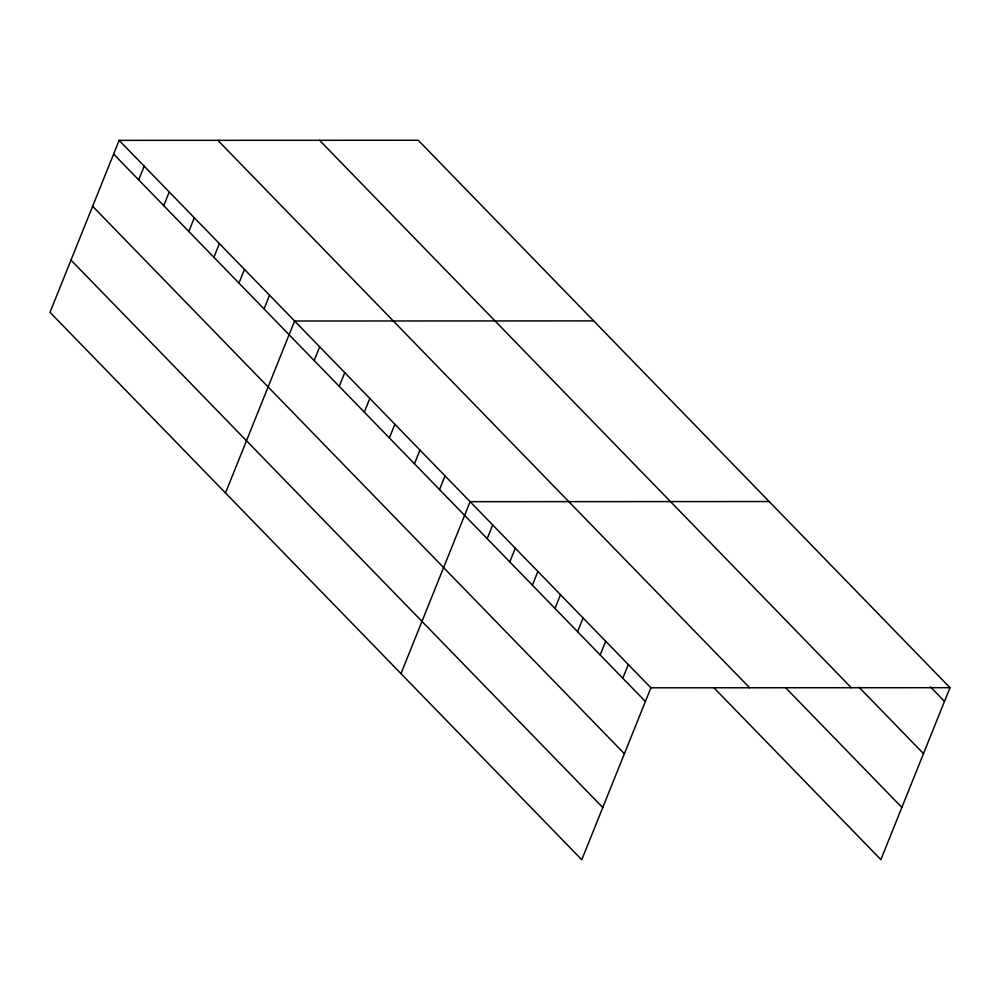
<?xml version="1.0" encoding="UTF-8"?>
<svg xmlns="http://www.w3.org/2000/svg" width="1000" height="1000" viewBox="0 0 1000 1000"><rect width="100%" height="100%" fill="white"/><g stroke="black" fill="none" stroke-linecap="round" stroke-linejoin="round"><path stroke-width="1.5" d="M119.125 140.363L50 312.312L581.775 859.75L650.9 687.8L119.125 140.363L418.225 140.25L950 687.688L880.875 859.638L714.062 687.913M138.688 179.875L144.2 166.175M163.75 205.675L169.262 191.975M188.825 231.488L194.338 217.787M213.9 257.3L219.4 243.6M238.962 283.1L244.475 269.4M264.037 308.913L269.538 295.212M225.487 492.975L294.613 321.012L593.713 320.9M314.175 360.525L319.675 346.825M339.237 386.337L344.75 372.638M364.312 412.137L369.825 398.438M389.375 437.95L394.888 424.25M414.45 463.762L419.963 450.05M439.525 489.562L445.025 475.863M400.975 673.625L470.1 501.675L769.2 501.55M487.188 538.638L492.7 524.938M509.787 561.9L515.3 548.2M532.388 585.175L537.9 571.475M554.987 608.438L560.5 594.738M577.587 631.7L583.1 618M600.188 654.975L605.7 641.263M622.788 678.238L628.3 664.538M650.9 687.8L950 687.688M930.5 686.975L944.488 701.388M858.925 687.138L923.5 753.612M319.525 140.287L851.3 687.725M785.638 687.763L901.862 807.412M217.825 140.325L749.6 687.763M113.612 154.062L645.387 701.5M92.625 206.287L624.4 753.725M70.987 260.1L602.775 807.525"/></g></svg>
